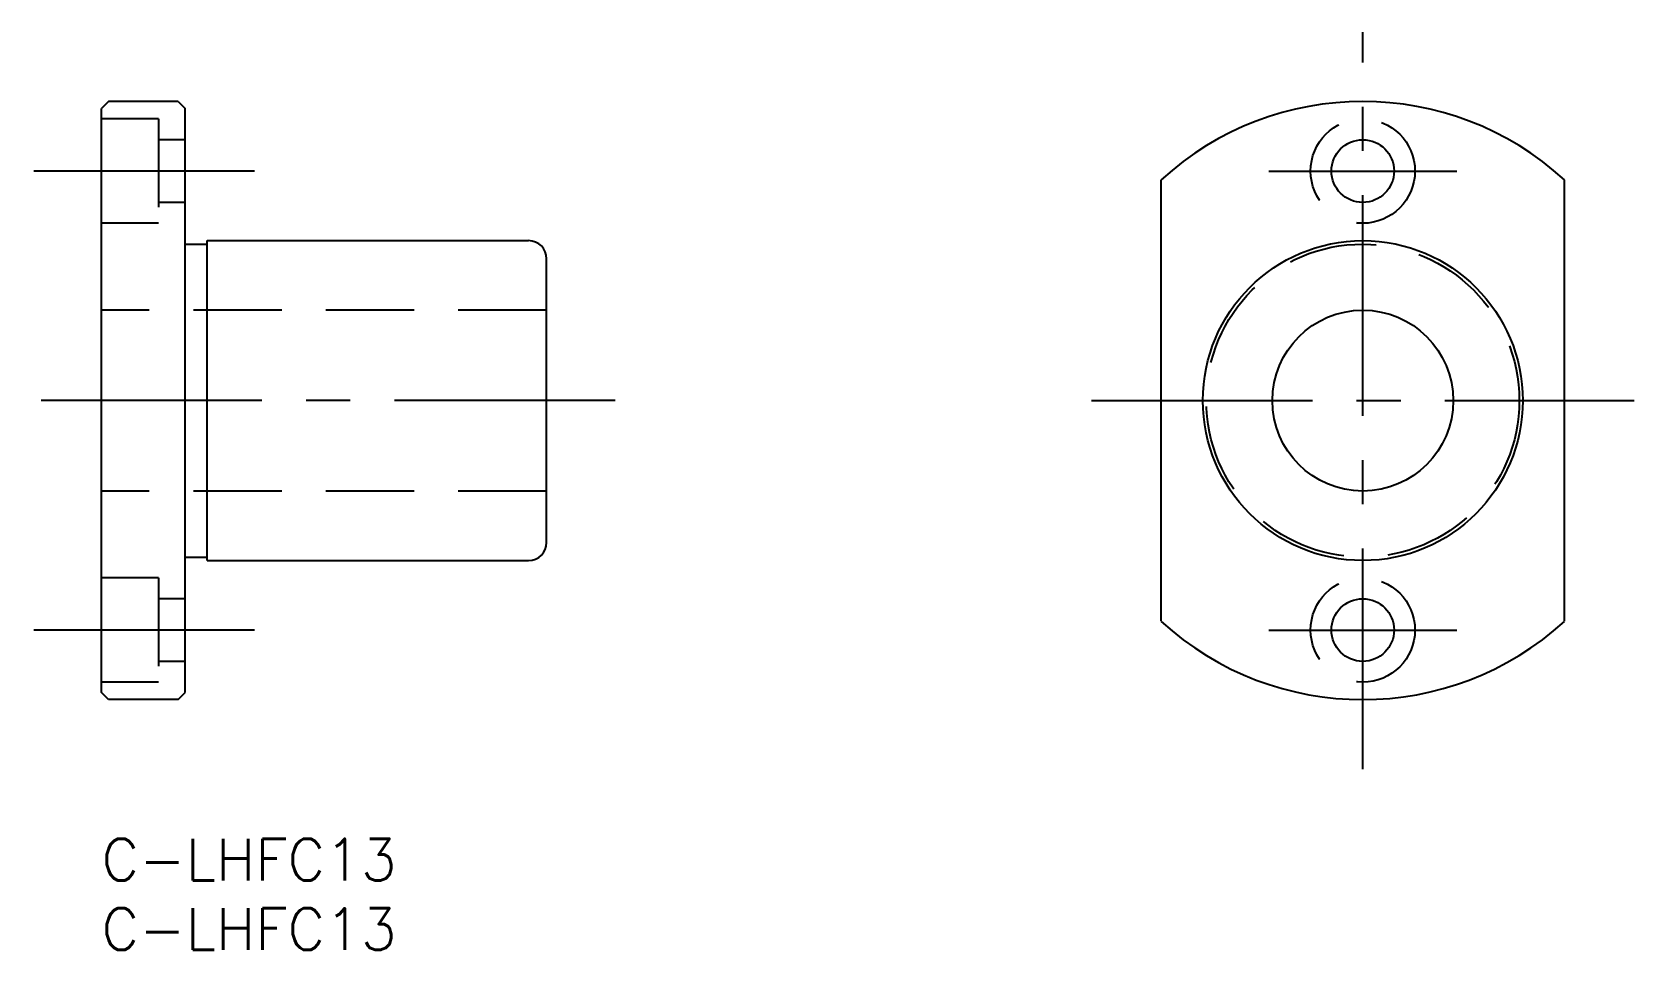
# Model space of a CAD drawing. Extents: x -5 to 110, y -8 to 58.
import ezdxf

# ---------------------------------------------------------------- set-up
doc = ezdxf.new("R2010")
doc.units = 0
doc.header["$LTSCALE"] = 0.5
doc.linetypes.add('CENTER', pattern=[50.8, 31.75, -6.35, 6.35, -6.35])
doc.linetypes.add('DASHED', pattern=[19.05, 12.7, -6.35])
for name, color, linetype in [('MSM_CENTER', 1, 'CENTER'), ('MSM_CONTINUOUS', 7, 'CONTINUOUS'), ('MSM_DASHED', 4, 'DASHED'), ('MSM_PART_NUMBER', 7, 'CONTINUOUS')]:
    doc.layers.add(name, color=color, linetype=linetype)
doc.styles.get("Standard").update_dxf_attribs({"font": 'txt.shx', "height": 3, "bigfont": 'bigfont.shx'})

# ---------------------------------------------------------------- blocks, each defined once
blk = doc.blocks.new('*U25')
at = {"layer": 'MSM_PART_NUMBER'}
blk.add_text('C-LHFC13', height=3, dxfattribs=at).set_placement((0, -3))
blk = doc.blocks.new('*U26')
at = {"layer": 'MSM_PART_NUMBER'}
blk.add_text('C-LHFC13', height=3, dxfattribs=at).set_placement((0, -8))

msp = doc.modelspace()

# ---------------------------------------------------------------- linework, layer by layer
at = {"layer": 'MSM_CENTER'}
for p, q in [((90.68, 5), (90.68, 58)), ((11, 48), (-5, 48)), ((83.93, 48), (97.43, 48)), ((36.93, 31.5), (-4.9, 31.5)), ((71.18, 31.5), (110.18, 31.5)), ((11, 15), (-5, 15)), ((83.93, 15), (97.43, 15))]:
    msp.add_line(p, q, dxfattribs=at)
at = {"layer": 'MSM_CONTINUOUS'}
for p, q in [((0.5, 53), (0, 52.5)), ((5.5, 53), (0.5, 53)), ((5.5, 53), (6, 52.5)), ((0, 10.5), (0, 52.5)), ((6, 10.5), (6, 52.5)), ((76.18, 15.63), (76.18, 47.37)), ((105.18, 15.63), (105.18, 47.37)), ((6, 42.75), (7.6, 42.75)), ((7.6, 43), (30.7, 43)), ((7.6, 20), (7.6, 43)), ((32, 21.3), (32, 41.7)), ((6, 20.25), (7.6, 20.25)), ((7.6, 20), (30.7, 20)), ((12.13, 20), (12.13, 20)), ((18.25, 20), (18.25, 20)), ((0.5, 10), (0, 10.5)), ((5.5, 10), (6, 10.5)), ((5.5, 10), (0.5, 10))]:
    msp.add_line(p, q, dxfattribs=at)
for centre, radius in [((90.68, 48), 2.25), ((90.68, 31.5), 11.5), ((90.68, 31.5), 6.5), ((90.68, 15), 2.25)]:
    msp.add_circle(centre, radius, dxfattribs=at)
for centre, radius, start, end in [((90.68, 31.5), 21.5, 47.591, 132.409), ((30.7, 41.7), 1.3, 0, 90), ((30.7, 21.3), 1.3, 270, 0), ((90.68, 31.5), 21.5, 227.591, 312.409)]:
    msp.add_arc(centre, radius, start, end, dxfattribs=at)
at = {"layer": 'MSM_DASHED'}
for p, q in [((4.1, 51.75), (0, 51.75)), ((4.1, 51.75), (4.1, 44.25)), ((6, 50.25), (4.1, 50.25)), ((6, 45.75), (4.1, 45.75)), ((4.1, 44.25), (0, 44.25)), ((32, 38), (0, 38)), ((32, 25), (0, 25)), ((4.1, 18.75), (0, 18.75)), ((4.1, 18.75), (4.1, 11.25)), ((6, 17.25), (4.1, 17.25)), ((6, 12.75), (4.1, 12.75)), ((4.1, 11.25), (0, 11.25))]:
    msp.add_line(p, q, dxfattribs=at)
for centre, radius in [((90.68, 48), 3.75), ((90.68, 31.5), 11.25), ((90.68, 15), 3.75)]:
    msp.add_circle(centre, radius, dxfattribs=at)

# ---------------------------------------------------------------- block references
at = {"layer": 'MSM_CONTINUOUS'}
for name in ['*U25', '*U26']:
    msp.add_blockref(name, (0, 0), dxfattribs=at)

doc.saveas('drawing.dxf')
